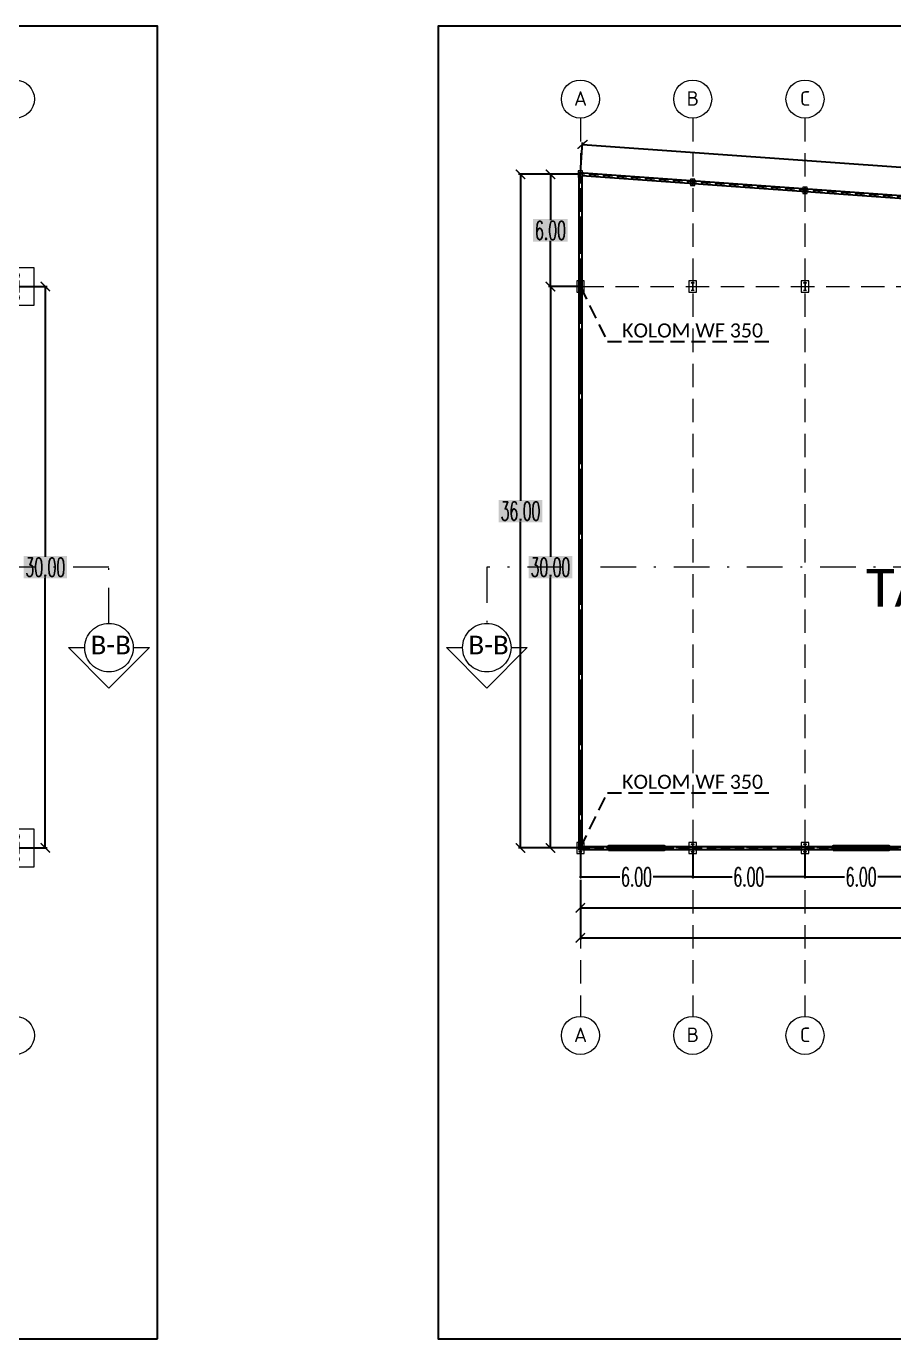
# Model space of a CAD drawing. Header units: millimetres. Extents: x 2175 to 3376, y 1504 to 1740.
# Drawn here: x 2532.2 to 2578.5, y 1505.2 to 1575.3 of the extents above; entities that cross this region are included whole.
import ezdxf

# ---------------------------------------------------------------- set-up
doc = ezdxf.new("R2010")
doc.units = ezdxf.units.MM
for name, pattern in [('DASHDOTX2', [50.8, 25.4, -12.7, 0, -12.7]), ('DASHED', [19.05, 12.7, -6.35]), ('HIDDEN', [0.375, 0.25, -0.125]), ('HIDDEN2', [0.1875, 0.125, -0.0625])]:
    doc.linetypes.add(name, pattern=pattern)
for name, color, linetype in [('FUR', 7, 'Continuous'), ('GR', 7, 'Continuous'), ('KOP TEKS', 1, 'Continuous')]:
    doc.layers.add(name, color=color, linetype=linetype)
for name, color, linetype, lineweight in [('Garis Dim', 131, 'DASHED', 9), ('GRS-TIPIS', 253, 'Continuous', 9), ('HAT', 8, 'Continuous', 9), ('Pondasi', 6, 'Continuous', 9)]:
    doc.layers.add(name, color=color, linetype=linetype, lineweight=lineweight)
doc.styles.add('-DIM2', font='simplex.shx', dxfattribs={"width": 0.55})
doc.styles.get("Standard").update_dxf_attribs({"font": 'arial.ttf'})
doc.dimstyles.new('DENAH KANTOR', dxfattribs={"dimtxt": 1, "dimasz": 0.05, "dimexe": 0.05, "dimexo": 0.05, "dimgap": 0.05, "dimtad": 0, "dimtih": 1, "dimtoh": 1, "dimzin": 0, "dimdsep": 46, "dimtxsty": '-DIM2', "dimblk": 'ARCHTICK', "dimcen": 0.3, "dimdle": 0.05, "dimclrd": 1, "dimclre": 1, "dimclrt": 7, "dimadec": 0, "dimazin": 0, "dimtfac": 1, "dimtix": 1, "dimtofl": 0, "dimtmove": 0, "dimatfit": 3, "dimldrblk": 'ARCHTICK', "dimfxl": 1, "dimtolj": 1, "dimtzin": 0, "dimarcsym": 0})
doc.dimstyles.new('DIMENSI WARNA 2.1', dxfattribs={"dimtxt": 1, "dimasz": 0.5, "dimexe": 0.1, "dimexo": 0.1, "dimgap": 0.05, "dimtad": 0, "dimtih": 1, "dimtoh": 1, "dimrnd": 0.0025, "dimzin": 0, "dimdsep": 46, "dimtxsty": '-DIM2', "dimblk": 'ARCHTICK', "dimcen": 0.1, "dimclrd": 1, "dimclre": 1, "dimclrt": 256, "dimadec": 0, "dimazin": 0, "dimtfac": 1, "dimtofl": 0, "dimtmove": 0, "dimatfit": 3, "dimldrblk": 'ARCHTICK', "dimfxl": 0.18, "dimtfill": 2, "dimtfillclr": 256, "dimtolj": 1, "dimtzin": 0, "dimarcsym": 0})

# ---------------------------------------------------------------- blocks, each defined once
blk = doc.blocks.new('_ArchTick')
at = {"color": 0, "linetype": 'ByBlock', "const_width": 0.15}
blk.add_lwpolyline([(-0.5, -0.5), (0.5, 0.5)], dxfattribs=at)
blk = doc.blocks.new('*D1057')
at = {"layer": 'Defpoints', "color": 0, "transparency": 16777216}
for p in [(2531.615, 1561.409), (2531.615, 1531.409), (2533.215, 1531.409)]:
    blk.add_point(p, dxfattribs=at)
at = {"layer": 'GR', "color": 1, "lineweight": -2, "transparency": 16777216}
for p, q in [((2531.715, 1561.409), (2533.315, 1561.409)), ((2533.215, 1561.409), (2533.215, 1546.959)), ((2533.215, 1531.409), (2533.215, 1545.859)), ((2531.715, 1531.409), (2533.315, 1531.409))]:
    blk.add_line(p, q, dxfattribs=at)
at = {"layer": 'GR', "color": 1, "lineweight": -2, "transparency": 16777216, "xscale": 0.5, "yscale": 0.5, "zscale": 0.5}
for p, rotation in [((2533.215, 1561.409), 90), ((2533.215, 1531.409), 270)]:
    blk.add_blockref('_ArchTick', p, dxfattribs=dict(at, rotation=rotation))
at = {"layer": 'GR', "color": 240, "transparency": 16777216, "insert": (2533.215, 1546.409), "char_height": 1, "attachment_point": 5, "style": '-DIM2', "bg_fill": 1, "box_fill_scale": 1.1, "bg_fill_color": 256, "bg_fill_true_color": 16180224, "bg_fill_transparency": 0}
blk.add_mtext('\\A1;30.00', dxfattribs=at)
blk = doc.blocks.new('WF300')
at = {"layer": 'Pondasi'}
for p, q in [((4219.418, -131.977), (4219.418, -132.102)), ((4219.698, -132.102), (4219.698, -131.977)), ((4219.408, -132.102), (4219.418, -132.102)), ((4219.418, -132.034), (4219.698, -132.034)), ((4219.418, -132.044), (4219.698, -132.044)), ((4219.558, -132.044), (4219.558, -132.034)), ((4219.698, -132.102), (4219.708, -132.102))]:
    blk.add_line(p, q, dxfattribs=at)
blk.add_lwpolyline([(4219.783, -132.189), (4219.783, -131.889), (4219.333, -131.889), (4219.333, -132.189)], close=True, dxfattribs=at)
for points in [[(4219.418, -131.977), (4219.408, -131.977), (4219.408, -132.102)], [(4219.708, -132.102), (4219.708, -131.977), (4219.698, -131.977)]]:
    blk.add_lwpolyline(points, dxfattribs=at)
blk = doc.blocks.new('*D1134')
at = {"layer": 'Defpoints', "color": 0, "transparency": 16777216}
for p in [(2561.804, 1567.409), (2560.204, 1561.409), (2561.804, 1561.409)]:
    blk.add_point(p, dxfattribs=at)
at = {"layer": 'GR', "color": 1, "lineweight": -2, "transparency": 16777216}
for p, q in [((2561.704, 1567.409), (2560.104, 1567.409)), ((2560.204, 1567.409), (2560.204, 1564.959)), ((2560.204, 1561.409), (2560.204, 1563.859)), ((2561.704, 1561.409), (2560.104, 1561.409))]:
    blk.add_line(p, q, dxfattribs=at)
at = {"layer": 'GR', "color": 1, "lineweight": -2, "transparency": 16777216, "xscale": 0.5, "yscale": 0.5, "zscale": 0.5}
for p, rotation in [((2560.204, 1567.409), 90), ((2560.204, 1561.409), 270)]:
    blk.add_blockref('_ArchTick', p, dxfattribs=dict(at, rotation=rotation))
at = {"layer": 'GR', "color": 240, "transparency": 16777216, "insert": (2560.204, 1564.409), "char_height": 1, "attachment_point": 5, "style": '-DIM2', "bg_fill": 1, "box_fill_scale": 1.1, "bg_fill_color": 256, "bg_fill_true_color": 16180224, "bg_fill_transparency": 0}
blk.add_mtext('\\A1;6.00', dxfattribs=at)
blk = doc.blocks.new('*D1135')
at = {"layer": 'Defpoints', "color": 0, "transparency": 16777216}
for p in [(2561.804, 1561.409), (2560.204, 1531.409), (2561.804, 1531.409)]:
    blk.add_point(p, dxfattribs=at)
at = {"layer": 'GR', "color": 1, "lineweight": -2, "transparency": 16777216}
for p, q in [((2561.704, 1561.409), (2560.104, 1561.409)), ((2560.204, 1561.409), (2560.204, 1546.959)), ((2560.204, 1531.409), (2560.204, 1545.859)), ((2561.704, 1531.409), (2560.104, 1531.409))]:
    blk.add_line(p, q, dxfattribs=at)
at = {"layer": 'GR', "color": 1, "lineweight": -2, "transparency": 16777216, "xscale": 0.5, "yscale": 0.5, "zscale": 0.5}
for p, rotation in [((2560.204, 1561.409), 90), ((2560.204, 1531.409), 270)]:
    blk.add_blockref('_ArchTick', p, dxfattribs=dict(at, rotation=rotation))
at = {"layer": 'GR', "color": 240, "transparency": 16777216, "insert": (2560.204, 1546.409), "char_height": 1, "attachment_point": 5, "style": '-DIM2', "bg_fill": 1, "box_fill_scale": 1.1, "bg_fill_color": 256, "bg_fill_true_color": 16180224, "bg_fill_transparency": 0}
blk.add_mtext('\\A1;30.00', dxfattribs=at)
blk = doc.blocks.new('*D1136')
at = {"layer": 'Defpoints', "color": 0, "transparency": 16777216}
for p in [(2560.204, 1567.409), (2558.604, 1531.409), (2560.204, 1531.409)]:
    blk.add_point(p, dxfattribs=at)
at = {"layer": 'GR', "color": 1, "lineweight": -2, "transparency": 16777216}
for p, q in [((2560.104, 1567.409), (2558.504, 1567.409)), ((2558.604, 1567.409), (2558.604, 1549.959)), ((2558.604, 1531.409), (2558.604, 1548.859)), ((2560.104, 1531.409), (2558.504, 1531.409))]:
    blk.add_line(p, q, dxfattribs=at)
at = {"layer": 'GR', "color": 1, "lineweight": -2, "transparency": 16777216, "xscale": 0.5, "yscale": 0.5, "zscale": 0.5}
for p, rotation in [((2558.604, 1567.409), 90), ((2558.604, 1531.409), 270)]:
    blk.add_blockref('_ArchTick', p, dxfattribs=dict(at, rotation=rotation))
at = {"layer": 'GR', "color": 240, "transparency": 16777216, "insert": (2558.604, 1549.409), "char_height": 1, "attachment_point": 5, "style": '-DIM2', "bg_fill": 1, "box_fill_scale": 1.1, "bg_fill_color": 256, "bg_fill_true_color": 16180224, "bg_fill_transparency": 0}
blk.add_mtext('\\A1;36.00', dxfattribs=at)
blk = doc.blocks.new('*D1137')
at = {"layer": 'Defpoints', "color": 0, "transparency": 16777216}
for p in [(2561.804, 1529.809), (2603.804, 1529.809), (2603.804, 1528.209)]:
    blk.add_point(p, dxfattribs=at)
at = {"layer": 'GR', "color": 1, "lineweight": -2, "transparency": 16777216}
for p, q in [((2561.804, 1529.709), (2561.804, 1528.109)), ((2603.804, 1529.709), (2603.804, 1528.109)), ((2561.804, 1528.209), (2581.654, 1528.209)), ((2603.804, 1528.209), (2583.954, 1528.209))]:
    blk.add_line(p, q, dxfattribs=at)
at = {"layer": 'GR', "color": 1, "lineweight": -2, "transparency": 16777216, "xscale": 0.5, "yscale": 0.5, "zscale": 0.5, "rotation": 180}
blk.add_blockref('_ArchTick', (2561.804, 1528.209), dxfattribs=at)
at = {"layer": 'GR', "color": 1, "lineweight": -2, "transparency": 16777216, "xscale": 0.5, "yscale": 0.5, "zscale": 0.5}
blk.add_blockref('_ArchTick', (2603.804, 1528.209), dxfattribs=at)
at = {"layer": 'GR', "color": 240, "transparency": 16777216, "insert": (2582.804, 1528.209), "char_height": 1, "attachment_point": 5, "style": '-DIM2', "bg_fill": 1, "box_fill_scale": 1.1, "bg_fill_color": 256, "bg_fill_true_color": 16180224, "bg_fill_transparency": 0}
blk.add_mtext('\\A1;42.00', dxfattribs=at)
blk = doc.blocks.new('*D1140')
at = {"layer": 'Defpoints', "color": 0, "transparency": 16777216}
for p in [(2561.804, 1567.409), (2645.918, 1563.005), (2645.804, 1561.409)]:
    blk.add_point(p, dxfattribs=at)
at = {"layer": 'GR', "color": 1, "lineweight": -2, "transparency": 16777216}
for p, q in [((2561.811, 1567.509), (2561.925, 1569.105)), ((2561.918, 1569.005), (2602.768, 1566.087)), ((2645.918, 1563.005), (2605.068, 1565.923)), ((2645.811, 1561.509), (2645.925, 1563.105))]:
    blk.add_line(p, q, dxfattribs=at)
at = {"layer": 'GR', "color": 1, "lineweight": -2, "transparency": 16777216, "xscale": 0.5, "yscale": 0.5, "zscale": 0.5}
for p, rotation in [((2561.918, 1569.005), 175.914383220025), ((2645.918, 1563.005), 355.914383220025)]:
    blk.add_blockref('_ArchTick', p, dxfattribs=dict(at, rotation=rotation))
at = {"layer": 'GR', "color": 240, "transparency": 16777216, "insert": (2603.918, 1566.005), "char_height": 1, "attachment_point": 5, "style": '-DIM2', "bg_fill": 1, "box_fill_scale": 1.1, "bg_fill_color": 256, "bg_fill_true_color": 16180224, "bg_fill_transparency": 0}
blk.add_mtext('\\A1;84.22', dxfattribs=at)
blk = doc.blocks.new('*D1141')
at = {"layer": 'Defpoints', "color": 0, "transparency": 16777216}
for p in [(2561.804, 1528.209), (2645.804, 1528.209), (2645.804, 1526.609)]:
    blk.add_point(p, dxfattribs=at)
at = {"layer": 'GR', "color": 1, "lineweight": -2, "transparency": 16777216}
for p, q in [((2561.804, 1528.109), (2561.804, 1526.509)), ((2645.804, 1528.109), (2645.804, 1526.509)), ((2561.804, 1526.609), (2602.654, 1526.609)), ((2645.804, 1526.609), (2604.954, 1526.609))]:
    blk.add_line(p, q, dxfattribs=at)
at = {"layer": 'GR', "color": 1, "lineweight": -2, "transparency": 16777216, "xscale": 0.5, "yscale": 0.5, "zscale": 0.5, "rotation": 180}
blk.add_blockref('_ArchTick', (2561.804, 1526.609), dxfattribs=at)
at = {"layer": 'GR', "color": 1, "lineweight": -2, "transparency": 16777216, "xscale": 0.5, "yscale": 0.5, "zscale": 0.5}
blk.add_blockref('_ArchTick', (2645.804, 1526.609), dxfattribs=at)
at = {"layer": 'GR', "color": 240, "transparency": 16777216, "insert": (2603.804, 1526.609), "char_height": 1, "attachment_point": 5, "style": '-DIM2', "bg_fill": 1, "box_fill_scale": 1.1, "bg_fill_color": 256, "bg_fill_true_color": 16180224, "bg_fill_transparency": 0}
blk.add_mtext('\\A1;84.00', dxfattribs=at)
blk = doc.blocks.new('*D1142')
at = {"layer": 'Defpoints', "color": 0, "linetype": 'Continuous', "transparency": 16777216}
for p in [(2561.804, 1531.409), (2567.804, 1531.409), (2567.804, 1529.859)]:
    blk.add_point(p, dxfattribs=at)
at = {"layer": 'GR', "color": 1, "linetype": 'Continuous', "lineweight": -2, "transparency": 16777216}
for p, q in [((2561.804, 1531.359), (2561.804, 1529.809)), ((2567.804, 1531.359), (2567.804, 1529.809)), ((2561.754, 1529.859), (2563.916, 1529.859)), ((2567.854, 1529.859), (2565.692, 1529.859))]:
    blk.add_line(p, q, dxfattribs=at)
at = {"layer": 'GR', "color": 1, "linetype": 'Continuous', "lineweight": -2, "transparency": 16777216, "xscale": 0.05, "yscale": 0.05, "zscale": 0.05, "rotation": 180}
blk.add_blockref('_ArchTick', (2561.804, 1529.859), dxfattribs=at)
at = {"layer": 'GR', "color": 1, "linetype": 'Continuous', "lineweight": -2, "transparency": 16777216, "xscale": 0.05, "yscale": 0.05, "zscale": 0.05}
blk.add_blockref('_ArchTick', (2567.804, 1529.859), dxfattribs=at)
at = {"layer": 'GR', "color": 7, "linetype": 'Continuous', "transparency": 16777216, "insert": (2564.804, 1529.859), "char_height": 1, "attachment_point": 5, "style": '-DIM2'}
blk.add_mtext('\\A1;6.00', dxfattribs=at)
blk = doc.blocks.new('*D1143')
at = {"layer": 'Defpoints', "color": 0, "linetype": 'Continuous', "transparency": 16777216}
for p in [(2567.804, 1531.409), (2573.804, 1531.409), (2567.804, 1529.859)]:
    blk.add_point(p, dxfattribs=at)
at = {"layer": 'GR', "color": 1, "linetype": 'Continuous', "lineweight": -2, "transparency": 16777216}
for p, q in [((2567.804, 1531.359), (2567.804, 1529.809)), ((2573.804, 1531.359), (2573.804, 1529.809)), ((2567.754, 1529.859), (2569.916, 1529.859)), ((2573.854, 1529.859), (2571.692, 1529.859))]:
    blk.add_line(p, q, dxfattribs=at)
at = {"layer": 'GR', "color": 1, "linetype": 'Continuous', "lineweight": -2, "transparency": 16777216, "xscale": 0.05, "yscale": 0.05, "zscale": 0.05, "rotation": 180}
blk.add_blockref('_ArchTick', (2567.804, 1529.859), dxfattribs=at)
at = {"layer": 'GR', "color": 1, "linetype": 'Continuous', "lineweight": -2, "transparency": 16777216, "xscale": 0.05, "yscale": 0.05, "zscale": 0.05}
blk.add_blockref('_ArchTick', (2573.804, 1529.859), dxfattribs=at)
at = {"layer": 'GR', "color": 7, "linetype": 'Continuous', "transparency": 16777216, "insert": (2570.804, 1529.859), "char_height": 1, "attachment_point": 5, "style": '-DIM2'}
blk.add_mtext('\\A1;6.00', dxfattribs=at)
blk = doc.blocks.new('*D1145')
at = {"layer": 'Defpoints', "color": 0, "linetype": 'Continuous', "transparency": 16777216}
for p in [(2573.804, 1531.409), (2579.804, 1531.409), (2579.804, 1529.859)]:
    blk.add_point(p, dxfattribs=at)
at = {"layer": 'GR', "color": 1, "linetype": 'Continuous', "lineweight": -2, "transparency": 16777216}
for p, q in [((2573.804, 1531.359), (2573.804, 1529.809)), ((2579.804, 1531.359), (2579.804, 1529.809)), ((2573.754, 1529.859), (2575.916, 1529.859)), ((2579.854, 1529.859), (2577.692, 1529.859))]:
    blk.add_line(p, q, dxfattribs=at)
at = {"layer": 'GR', "color": 1, "linetype": 'Continuous', "lineweight": -2, "transparency": 16777216, "xscale": 0.05, "yscale": 0.05, "zscale": 0.05, "rotation": 180}
blk.add_blockref('_ArchTick', (2573.804, 1529.859), dxfattribs=at)
at = {"layer": 'GR', "color": 1, "linetype": 'Continuous', "lineweight": -2, "transparency": 16777216, "xscale": 0.05, "yscale": 0.05, "zscale": 0.05}
blk.add_blockref('_ArchTick', (2579.804, 1529.859), dxfattribs=at)
at = {"layer": 'GR', "color": 7, "linetype": 'Continuous', "transparency": 16777216, "insert": (2576.804, 1529.859), "char_height": 1, "attachment_point": 5, "style": '-DIM2'}
blk.add_mtext('\\A1;6.00', dxfattribs=at)
blk = doc.blocks.new('plat 2m x 2m x 0.5m')
at = {"layer": 'Pondasi'}
blk.add_lwpolyline([(9633.843, -54.272), (9635.843, -54.272), (9635.843, -52.272), (9633.843, -52.272)], close=True, dxfattribs=at)
for centre in [(9634.243, -53.272), (9635.443, -53.272)]:
    blk.add_circle(centre, 0.2, dxfattribs=at)
at = {"layer": 'HAT', "xscale": 1.333333333319186, "yscale": 1.333333333319186, "zscale": 1.333333333319186, "rotation": 359.9999999260696}
blk.add_blockref('WF300', (4008.765, 122.78), dxfattribs=at)

msp = doc.modelspace()

# ---------------------------------------------------------------- linework, layer by layer
at = {"linetype": 'HIDDEN', "ltscale": 3}
for points in [[(2561.804, 1561.409), (2563.246, 1558.467), (2572.246, 1558.467)], [(2561.804, 1531.409), (2563.246, 1534.351), (2572.246, 1534.351)]]:
    msp.add_lwpolyline(points, dxfattribs=at)
at = {"layer": 'FUR', "color": 251, "linetype": 'HIDDEN2', "lineweight": 0, "ltscale": 10, "true_color": 0x67696c}
for p, q in [((2561.804, 1570.409), (2561.804, 1522.409)), ((2567.804, 1570.409), (2567.804, 1522.409)), ((2573.804, 1570.409), (2573.804, 1522.409))]:
    msp.add_line(p, q, dxfattribs=at)
at = {"layer": 'FUR', "color": 251, "lineweight": 0, "ltscale": 10, "true_color": 0x67696c}
for centre in [(2531.615, 1571.425), (2561.804, 1571.425), (2567.804, 1571.425), (2573.804, 1571.425), (2531.615, 1521.393), (2561.804, 1521.393), (2567.804, 1521.393), (2573.804, 1521.393)]:
    msp.add_circle(centre, 1.016, dxfattribs=at)
at = {"layer": 'Garis Dim', "linetype": 'DASHDOTX2', "ltscale": 0.075}
for points in [[(2536.615, 1543.409), (2536.615, 1546.409), (2442.615, 1546.409), (2442.615, 1543.409)], [(2650.804, 1543.409), (2650.804, 1546.409), (2556.804, 1546.409), (2556.804, 1543.409)]]:
    msp.add_lwpolyline(points, dxfattribs=at)
at = {"layer": 'Garis Dim'}
for points in [[(2537.911, 1542.113), (2538.775, 1542.113), (2536.615, 1539.953), (2534.455, 1542.113), (2535.319, 1542.113)], [(2558.1, 1542.113), (2558.964, 1542.113), (2556.804, 1539.953), (2554.644, 1542.113), (2555.508, 1542.113)]]:
    msp.add_lwpolyline(points, dxfattribs=at)
for centre in [(2536.615, 1542.113), (2556.804, 1542.113)]:
    msp.add_circle(centre, 1.296, dxfattribs=at)
at = {"layer": 'GR', "color": 144, "true_color": 0x00629d}
for points in [[(2561.729, 1567.489), (2561.729, 1531.334), (2645.879, 1531.334), (2645.879, 1561.479)], [(2561.879, 1567.328), (2561.879, 1531.484), (2645.729, 1531.484), (2645.729, 1561.339)]]:
    msp.add_lwpolyline(points, close=True, dxfattribs=at)
at = {"layer": 'GR', "color": 252, "linetype": 'HIDDEN', "lineweight": 0, "ltscale": 5, "true_color": 0x929696}
msp.add_lwpolyline([(2561.804, 1561.409), (2603.804, 1561.409), (2603.804, 1531.409), (2561.804, 1531.409)], close=True, dxfattribs=at)
at = {"layer": 'GR', "color": 0, "lineweight": 50}
for points in [[(2563.304, 1531.334), (2566.304, 1531.334), (2566.304, 1531.484), (2563.304, 1531.484)], [(2575.304, 1531.334), (2578.304, 1531.334), (2578.304, 1531.484), (2575.304, 1531.484)]]:
    msp.add_lwpolyline(points, close=True, dxfattribs=at)
at = {"layer": 'GRS-TIPIS', "linetype": 'HIDDEN', "ltscale": 2}
msp.add_lwpolyline([(2561.804, 1567.409), (2561.804, 1531.409), (2645.804, 1531.409), (2645.804, 1561.409)], close=True, dxfattribs=at)
at = {"layer": 'KOP TEKS', "color": 2}
for points in [[(2539.21, 1505.184), (2539.21, 1575.317), (2440.021, 1575.317), (2440.021, 1505.184)], [(2653.399, 1505.184), (2653.399, 1575.317), (2554.21, 1575.317), (2554.21, 1505.184)]]:
    msp.add_lwpolyline(points, close=True, dxfattribs=at)
at = {"layer": 'Pondasi'}
for p, q in [((2561.756, 1567.526), (2561.756, 1567.518)), ((2561.853, 1567.518), (2561.756, 1567.518)), ((2561.8, 1567.518), (2561.8, 1567.3)), ((2561.808, 1567.518), (2561.808, 1567.3)), ((2561.756, 1567.3), (2561.853, 1567.3)), ((2561.756, 1567.3), (2561.756, 1567.292)), ((2561.8, 1567.409), (2561.808, 1567.409)), ((2567.756, 1567.097), (2567.756, 1567.089)), ((2567.853, 1567.089), (2567.756, 1567.089)), ((2567.756, 1566.871), (2567.853, 1566.871)), ((2567.756, 1566.871), (2567.756, 1566.864)), ((2567.8, 1567.089), (2567.8, 1566.871)), ((2567.8, 1566.98), (2567.808, 1566.98)), ((2567.808, 1567.089), (2567.808, 1566.871)), ((2573.756, 1566.668), (2573.756, 1566.661)), ((2573.853, 1566.661), (2573.756, 1566.661)), ((2573.756, 1566.443), (2573.853, 1566.443)), ((2573.756, 1566.443), (2573.756, 1566.435)), ((2573.8, 1566.661), (2573.8, 1566.443)), ((2573.8, 1566.552), (2573.808, 1566.552)), ((2573.808, 1566.661), (2573.808, 1566.443))]:
    msp.add_line(p, q, dxfattribs=at)
for points in [[(2561.688, 1567.234), (2561.921, 1567.234), (2561.921, 1567.584), (2561.688, 1567.584)], [(2567.688, 1566.805), (2567.921, 1566.805), (2567.921, 1567.155), (2567.688, 1567.155)], [(2573.688, 1566.377), (2573.921, 1566.377), (2573.921, 1566.727), (2573.688, 1566.727)]]:
    msp.add_lwpolyline(points, close=True, dxfattribs=at)
for points in [[(2561.853, 1567.518), (2561.853, 1567.526), (2561.756, 1567.526)], [(2561.756, 1567.292), (2561.853, 1567.292), (2561.853, 1567.3)], [(2567.853, 1567.089), (2567.853, 1567.097), (2567.756, 1567.097)], [(2567.756, 1566.864), (2567.853, 1566.864), (2567.853, 1566.871)], [(2573.853, 1566.661), (2573.853, 1566.668), (2573.756, 1566.668)], [(2573.756, 1566.435), (2573.853, 1566.435), (2573.853, 1566.443)]]:
    msp.add_lwpolyline(points, dxfattribs=at)

# ---------------------------------------------------------------- block references
at = {"layer": 'GR', "rotation": 270}
for p in [(2584.888, 11196.252), (2584.888, 11166.252)]:
    msp.add_blockref('plat 2m x 2m x 0.5m', p, dxfattribs=at)
at = {"layer": 'HAT', "xscale": 1.333333333319186, "yscale": 1.333333333319186, "zscale": 1.333333333319186, "rotation": 269.9999999260696}
for p in [(2737.857, 7187.487), (2743.857, 7187.487), (2749.857, 7187.487), (2737.857, 7157.487), (2743.857, 7157.487), (2749.857, 7157.487)]:
    msp.add_blockref('WF300', p, dxfattribs=at)

# ---------------------------------------------------------------- texts
at = {"color": 251, "char_height": 0.77673, "width": 2.96987, "attachment_point": 1}
for s, insert in [('\\pxqc;{\\fISOCPEUR|b0|i0|c0|p34;A}', (2560.326, 1571.847)), ('\\pxqc;{\\fISOCPEUR|b0|i0|c0|p34;B}', (2566.326, 1571.847)), ('\\pxqc;{\\fISOCPEUR|b0|i0|c0|p34;C}', (2572.326, 1571.847)), ('\\pxqc;{\\fISOCPEUR|b0|i0|c0|p34;A}', (2560.326, 1521.815)), ('\\pxqc;{\\fISOCPEUR|b0|i0|c0|p34;B}', (2566.326, 1521.815)), ('\\pxqc;{\\fISOCPEUR|b0|i0|c0|p34;C}', (2572.326, 1521.815))]:
    msp.add_mtext(s, dxfattribs=dict(at, insert=insert))
at = {"attachment_point": 1}
for s, insert, char_height, width in [('\\pxqc;{\\fCalibri Light|b0|i0|c0|p34;KOLOM WF 350}', (2563.522, 1559.437), 0.75, 8.5537), ('\\pxqc;{\\fCalibri Light|b0|i0|c0|p34;TAHAP 2}', (2573.871, 1546.307), 2, 17.36003), ('\\pxqc;{\\fCalibri Light|b0|i0|c0|p34;B-B}', (2534.816, 1542.748), 0.9907, 3.78803), ('\\pxqc;{\\fCalibri Light|b0|i0|c0|p34;B-B}', (2555.005, 1542.748), 0.9907, 3.78803), ('\\pxqc;{\\fCalibri Light|b0|i0|c0|p34;KOLOM WF 350}', (2563.522, 1535.32), 0.75, 8.5537)]:
    msp.add_mtext(s, dxfattribs=dict(at, insert=insert, char_height=char_height, width=width))

# ---------------------------------------------------------------- dimensions: what is measured, and where the dimension line sits
at = {"layer": 'GR'}
dim = msp.add_aligned_dim(p1=(2561.804, 1567.409), p2=(2645.804, 1561.409), distance=1.6, dimstyle='DIMENSI WARNA 2.1', dxfattribs=at)
dim.commit()
dim.dimension.update_dxf_attribs({"geometry": '*D1140', "text_midpoint": (2603.918, 1566.005)})
for base, p1, p2, picture, middle in [((2558.604, 1531.409), (2560.204, 1567.409), (2560.204, 1531.409), '*D1136', (2558.604, 1549.409)), ((2560.204, 1561.409), (2561.804, 1567.409), (2561.804, 1561.409), '*D1134', (2560.204, 1564.409)), ((2533.215, 1531.409), (2531.615, 1561.409), (2531.615, 1531.409), '*D1057', (2533.215, 1546.409)), ((2560.204, 1531.409), (2561.804, 1561.409), (2561.804, 1531.409), '*D1135', (2560.204, 1546.409))]:
    dim = msp.add_linear_dim(base=base, p1=p1, p2=p2, angle=90, dimstyle='DIMENSI WARNA 2.1', dxfattribs=at)
    dim.commit()
    dim.dimension.update_dxf_attribs({"geometry": picture, "text_midpoint": middle})
at = {"layer": 'GR', "linetype": 'Continuous'}
for base, p1, p2, picture, middle in [((2567.804, 1529.859), (2561.804, 1531.409), (2567.804, 1531.409), '*D1142', (2564.804, 1529.859)), ((2579.804, 1529.859), (2573.804, 1531.409), (2579.804, 1531.409), '*D1145', (2576.804, 1529.859))]:
    dim = msp.add_linear_dim(base=base, p1=p1, p2=p2, dimstyle='DENAH KANTOR', dxfattribs=at)
    dim.commit()
    dim.dimension.update_dxf_attribs({"geometry": picture, "text_midpoint": middle})
dim = msp.add_linear_dim(base=(2567.804, 1529.859), p1=(2573.804, 1531.409), p2=(2567.804, 1531.409), angle=180, dimstyle='DENAH KANTOR', dxfattribs=at)
dim.commit()
dim.dimension.update_dxf_attribs({"geometry": '*D1143', "text_midpoint": (2570.804, 1529.859)})
at = {"layer": 'GR'}
for base, p1, p2, picture, middle in [((2603.804, 1528.209), (2561.804, 1529.809), (2603.804, 1529.809), '*D1137', (2582.804, 1528.209)), ((2645.804, 1526.609), (2561.804, 1528.209), (2645.804, 1528.209), '*D1141', (2603.804, 1526.609))]:
    dim = msp.add_linear_dim(base=base, p1=p1, p2=p2, dimstyle='DIMENSI WARNA 2.1', dxfattribs=at)
    dim.commit()
    dim.dimension.update_dxf_attribs({"geometry": picture, "text_midpoint": middle})

doc.saveas('drawing.dxf')
